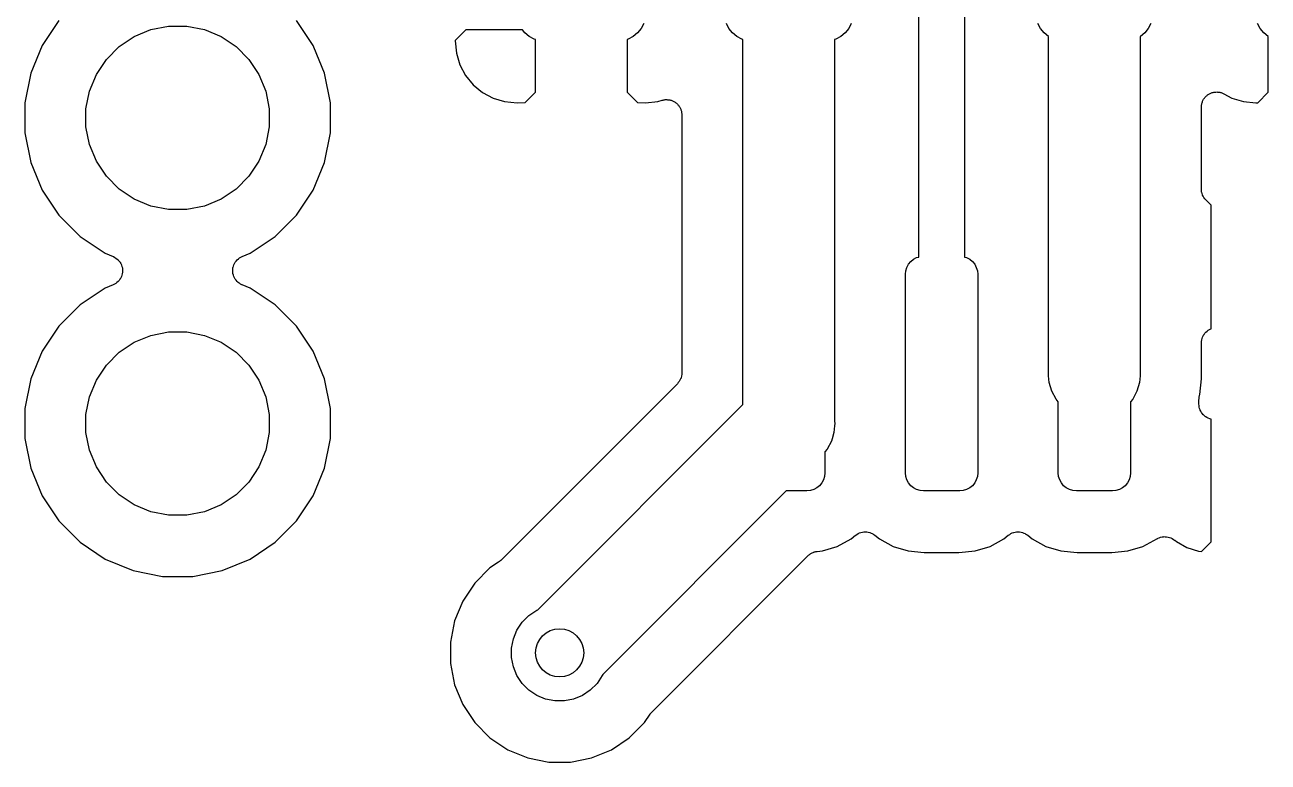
# Model space of a CAD drawing. Extents: x 1.17 to 5.78, y -4.25 to -1.3.
# Drawn here: x 5 to 5.4069, y -2.8357 to -2.5946 of the extents above; entities that cross this region are included whole.
import ezdxf

# ---------------------------------------------------------------- set-up
doc = ezdxf.new("R2010")
doc.units = 0
doc.header["$MEASUREMENT"] = 0
doc.layers.add('BLACK', color=7, linetype='CONTINUOUS')

msp = doc.modelspace()

# ---------------------------------------------------------------- linework, layer by layer
at = {"layer": 'BLACK', "linetype": 'CONTINUOUS'}
for p, q in [((5.2925, -2.67052), (5.2925, -2.25037)), ((5.3075, -2.25311), (5.3075, -2.67052)), ((5.01116, -2.59313), (5.00569, -2.60132)), ((5.04125, -2.59615), (5.04705, -2.595)), ((5.04705, -2.595), (5.05295, -2.595)), ((5.05295, -2.595), (5.05875, -2.59615)), ((5.09431, -2.60132), (5.08884, -2.59313)), ((5.20254, -2.59418), (5.20167, -2.5958)), ((5.23041, -2.5958), (5.22955, -2.59418)), ((5.27045, -2.59418), (5.26959, -2.5958)), ((5.33238, -2.5958), (5.33152, -2.59418)), ((5.36848, -2.59418), (5.36762, -2.5958)), ((5.40423, -2.5958), (5.40337, -2.59418)), ((5.03088, -2.6017), (5.03579, -2.59841)), ((5.03579, -2.59841), (5.04125, -2.59615)), ((5.05875, -2.59615), (5.06421, -2.59841)), ((5.06421, -2.59841), (5.06912, -2.6017)), ((5.14425, -2.59626), (5.14082, -2.59968)), ((5.14082, -2.59968), (5.14082, -2.59983)), ((5.16287, -2.59626), (5.14425, -2.59626)), ((5.16366, -2.59722), (5.16287, -2.59626)), ((5.16508, -2.59838), (5.16366, -2.59722)), ((5.1667, -2.59925), (5.16508, -2.59838)), ((5.16709, -2.59936), (5.1667, -2.59925)), ((5.16709, -2.61664), (5.16709, -2.59936)), ((5.19748, -2.59925), (5.19709, -2.59936)), ((5.19709, -2.59936), (5.19709, -2.61664)), ((5.19909, -2.59838), (5.19748, -2.59925)), ((5.20051, -2.59722), (5.19909, -2.59838)), ((5.20167, -2.5958), (5.20051, -2.59722)), ((5.23158, -2.59722), (5.23041, -2.5958)), ((5.23299, -2.59838), (5.23158, -2.59722)), ((5.23461, -2.59925), (5.23299, -2.59838)), ((5.235, -2.59936), (5.23461, -2.59925)), ((5.235, -2.70793), (5.235, -2.59936)), ((5.26539, -2.59925), (5.265, -2.59936)), ((5.265, -2.59936), (5.265, -2.72426)), ((5.26701, -2.59838), (5.26539, -2.59925)), ((5.26842, -2.59722), (5.26701, -2.59838)), ((5.26959, -2.5958), (5.26842, -2.59722)), ((5.33355, -2.59722), (5.33238, -2.5958)), ((5.33496, -2.59838), (5.33355, -2.59722)), ((5.335, -2.5984), (5.33496, -2.59838)), ((5.335, -2.7094), (5.335, -2.5984)), ((5.36504, -2.59838), (5.365, -2.5984)), ((5.365, -2.5984), (5.365, -2.7094)), ((5.36645, -2.59722), (5.36504, -2.59838)), ((5.36762, -2.5958), (5.36645, -2.59722)), ((5.4054, -2.59722), (5.40423, -2.5958)), ((5.40681, -2.59838), (5.4054, -2.59722)), ((5.40685, -2.5984), (5.40681, -2.59838)), ((5.40685, -2.61664), (5.40685, -2.5984)), ((5.00569, -2.60132), (5.00192, -2.61042)), ((5.0267, -2.60588), (5.03088, -2.6017)), ((5.06912, -2.6017), (5.0733, -2.60588)), ((5.09454, -2.60187), (5.09431, -2.60132)), ((5.09808, -2.61042), (5.09454, -2.60187)), ((5.14082, -2.59983), (5.14121, -2.60388)), ((5.02341, -2.61079), (5.0267, -2.60588)), ((5.0733, -2.60588), (5.07659, -2.61079)), ((5.14121, -2.60388), (5.14236, -2.60765)), ((5.14236, -2.60765), (5.14422, -2.61112)), ((5.00192, -2.61042), (5, -2.62008)), ((5.02115, -2.61625), (5.02341, -2.61079)), ((5.07659, -2.61079), (5.07885, -2.61625)), ((5.1, -2.62008), (5.09808, -2.61042)), ((5.14422, -2.61112), (5.14671, -2.61417)), ((5.14671, -2.61417), (5.14976, -2.61667)), ((5, -2.62008), (5, -2.62992)), ((5.02, -2.62205), (5.02115, -2.61625)), ((5.07885, -2.61625), (5.08, -2.62205)), ((5.1, -2.62992), (5.1, -2.62008)), ((5.14976, -2.61667), (5.15323, -2.61852)), ((5.15323, -2.61852), (5.157, -2.61967)), ((5.157, -2.61967), (5.16111, -2.62007)), ((5.16111, -2.62007), (5.16371, -2.62001)), ((5.16371, -2.62001), (5.16709, -2.61664)), ((5.19709, -2.61664), (5.20046, -2.62001)), ((5.20046, -2.62001), (5.20306, -2.62007)), ((5.20306, -2.62007), (5.20717, -2.61967)), ((5.20717, -2.61967), (5.20855, -2.61925)), ((5.20855, -2.61925), (5.20862, -2.61923)), ((5.20862, -2.61923), (5.20884, -2.61919)), ((5.20884, -2.61919), (5.20906, -2.61912)), ((5.20906, -2.61912), (5.20932, -2.6191)), ((5.20932, -2.6191), (5.20958, -2.61905)), ((5.20958, -2.61905), (5.20981, -2.61905)), ((5.20981, -2.61905), (5.21003, -2.61903)), ((5.21003, -2.61903), (5.21029, -2.61906)), ((5.21029, -2.61906), (5.21055, -2.61906)), ((5.21055, -2.61906), (5.21078, -2.61911)), ((5.21078, -2.61911), (5.21101, -2.61914)), ((5.21101, -2.61914), (5.21125, -2.61921)), ((5.21125, -2.61921), (5.21151, -2.61927)), ((5.21151, -2.61927), (5.21172, -2.61936)), ((5.21172, -2.61936), (5.21194, -2.61942)), ((5.21194, -2.61942), (5.21217, -2.61955)), ((5.21217, -2.61955), (5.2124, -2.61965)), ((5.2124, -2.61965), (5.21259, -2.61978)), ((5.21259, -2.61978), (5.2128, -2.61989)), ((5.2128, -2.61989), (5.213, -2.62005)), ((5.213, -2.62005), (5.21321, -2.6202)), ((5.38518, -2.62028), (5.38523, -2.62005)), ((5.38523, -2.62005), (5.38533, -2.61981)), ((5.38533, -2.61981), (5.3854, -2.61957)), ((5.3854, -2.61957), (5.38552, -2.61936)), ((5.38552, -2.61936), (5.38561, -2.61915)), ((5.38561, -2.61915), (5.38575, -2.61894)), ((5.38575, -2.61894), (5.38587, -2.61871)), ((5.38587, -2.61871), (5.38602, -2.61854)), ((5.38602, -2.61854), (5.38615, -2.61834)), ((5.38615, -2.61834), (5.38634, -2.61816)), ((5.38634, -2.61816), (5.3865, -2.61797)), ((5.3865, -2.61797), (5.38668, -2.61782)), ((5.38668, -2.61782), (5.38685, -2.61766)), ((5.38685, -2.61766), (5.38706, -2.61752)), ((5.38706, -2.61752), (5.38726, -2.61735)), ((5.38726, -2.61735), (5.38747, -2.61725)), ((5.38747, -2.61725), (5.38766, -2.61712)), ((5.38766, -2.61712), (5.3879, -2.61702)), ((5.3879, -2.61702), (5.38813, -2.6169)), ((5.38813, -2.6169), (5.38835, -2.61684)), ((5.38835, -2.61684), (5.38857, -2.61675)), ((5.38857, -2.61675), (5.38882, -2.6167)), ((5.38882, -2.6167), (5.38906, -2.61663)), ((5.38906, -2.61663), (5.38929, -2.61661)), ((5.38929, -2.61661), (5.38952, -2.61656)), ((5.38952, -2.61656), (5.38978, -2.61656)), ((5.38978, -2.61656), (5.39003, -2.61654)), ((5.39003, -2.61654), (5.39027, -2.61656)), ((5.39027, -2.61656), (5.3905, -2.61656)), ((5.3905, -2.61656), (5.39075, -2.61661)), ((5.39075, -2.61661), (5.39101, -2.61664)), ((5.39101, -2.61664), (5.39123, -2.61671)), ((5.39123, -2.61671), (5.39146, -2.61675)), ((5.39146, -2.61675), (5.39169, -2.61685)), ((5.39169, -2.61685), (5.39194, -2.61693)), ((5.39194, -2.61693), (5.39214, -2.61704)), ((5.39214, -2.61704), (5.39236, -2.61713)), ((5.39236, -2.61713), (5.39497, -2.61852)), ((5.39497, -2.61852), (5.39874, -2.61967)), ((5.39874, -2.61967), (5.4028, -2.62007)), ((5.4028, -2.62007), (5.40344, -2.62004)), ((5.40344, -2.62004), (5.40685, -2.61664)), ((5.02, -2.62795), (5.02, -2.62205)), ((5.08, -2.62205), (5.08, -2.62795)), ((5.21321, -2.6202), (5.21337, -2.62036)), ((5.21337, -2.62036), (5.21355, -2.62051)), ((5.21355, -2.62051), (5.21371, -2.62071)), ((5.21371, -2.62071), (5.21389, -2.6209)), ((5.21389, -2.6209), (5.21402, -2.62109)), ((5.21402, -2.62109), (5.21416, -2.62127)), ((5.21416, -2.62127), (5.21429, -2.6215)), ((5.21429, -2.6215), (5.21443, -2.62171)), ((5.21443, -2.62171), (5.21451, -2.62192)), ((5.21451, -2.62192), (5.21462, -2.62213)), ((5.21462, -2.62213), (5.2147, -2.62238)), ((5.2147, -2.62238), (5.21479, -2.62262)), ((5.21479, -2.62262), (5.21484, -2.62284)), ((5.21484, -2.62284), (5.2149, -2.62306)), ((5.2149, -2.62306), (5.21493, -2.62332)), ((5.21493, -2.62332), (5.21498, -2.62357)), ((5.21498, -2.62357), (5.21498, -2.6238)), ((5.21498, -2.6238), (5.215, -2.62403)), ((5.215, -2.62403), (5.215, -2.7067)), ((5.385, -2.62147), (5.38503, -2.62124)), ((5.385, -2.62154), (5.385, -2.62147)), ((5.385, -2.64834), (5.385, -2.62154)), ((5.38503, -2.621), (5.38508, -2.62075)), ((5.38503, -2.62124), (5.38503, -2.621)), ((5.38508, -2.62075), (5.38511, -2.6205)), ((5.38511, -2.6205), (5.38518, -2.62028)), ((5.02115, -2.63375), (5.02, -2.62795)), ((5.08, -2.62795), (5.07885, -2.63375)), ((5, -2.62992), (5.00192, -2.63958)), ((5.09808, -2.63958), (5.1, -2.62992)), ((5.02341, -2.63921), (5.02115, -2.63375)), ((5.07885, -2.63375), (5.07659, -2.63921)), ((5.00192, -2.63958), (5.00569, -2.64868)), ((5.0267, -2.64412), (5.02341, -2.63921)), ((5.07659, -2.63921), (5.0733, -2.64412)), ((5.09431, -2.64868), (5.09808, -2.63958)), ((5.03088, -2.6483), (5.0267, -2.64412)), ((5.0733, -2.64412), (5.06912, -2.6483)), ((5.03579, -2.65159), (5.03088, -2.6483)), ((5.06912, -2.6483), (5.06421, -2.65159)), ((5.38504, -2.6488), (5.385, -2.64834)), ((5.00569, -2.64868), (5.01116, -2.65687)), ((5.04125, -2.65385), (5.03579, -2.65159)), ((5.06421, -2.65159), (5.05875, -2.65385)), ((5.08884, -2.65687), (5.09431, -2.64868)), ((5.38509, -2.64926), (5.38504, -2.6488)), ((5.38509, -2.64928), (5.38509, -2.64926)), ((5.3851, -2.64931), (5.38509, -2.64928)), ((5.38523, -2.64975), (5.3851, -2.64931)), ((5.38536, -2.65019), (5.38523, -2.64975)), ((5.38537, -2.65022), (5.38536, -2.65019)), ((5.38538, -2.65024), (5.38537, -2.65022)), ((5.38559, -2.65065), (5.38538, -2.65024)), ((5.38581, -2.65106), (5.38559, -2.65065)), ((5.38582, -2.65108), (5.38581, -2.65106)), ((5.38584, -2.6511), (5.38582, -2.65108)), ((5.38613, -2.65146), (5.38584, -2.6511)), ((5.38642, -2.65182), (5.38613, -2.65146)), ((5.38645, -2.65186), (5.38642, -2.65182)), ((5.38646, -2.65187), (5.38645, -2.65186)), ((5.38645, -2.65186), (5.38645, -2.65186)), ((5.38645, -2.65186), (5.38645, -2.65186)), ((5.38819, -2.6536), (5.38646, -2.65187)), ((5.04705, -2.655), (5.04125, -2.65385)), ((5.05295, -2.655), (5.04705, -2.655)), ((5.05875, -2.65385), (5.05295, -2.655)), ((5.38819, -2.69401), (5.38819, -2.6536)), ((5.01116, -2.65687), (5.01813, -2.66384)), ((5.08187, -2.66384), (5.08884, -2.65687)), ((5.01813, -2.66384), (5.02632, -2.66931)), ((5.07368, -2.66931), (5.08187, -2.66384)), ((5.02632, -2.66931), (5.0289, -2.67038)), ((5.0289, -2.67038), (5.02895, -2.6704)), ((5.02895, -2.6704), (5.02895, -2.6704)), ((5.02895, -2.6704), (5.02895, -2.6704)), ((5.02895, -2.6704), (5.02897, -2.67041)), ((5.02897, -2.67041), (5.02939, -2.67064)), ((5.02939, -2.67064), (5.02981, -2.67087)), ((5.02981, -2.67087), (5.02981, -2.67088)), ((5.02981, -2.67088), (5.02982, -2.67088)), ((5.02982, -2.67088), (5.03019, -2.67119)), ((5.03019, -2.67119), (5.03055, -2.6715)), ((5.03055, -2.6715), (5.03056, -2.6715)), ((5.03056, -2.6715), (5.03057, -2.67151)), ((5.03057, -2.67151), (5.03086, -2.67188)), ((5.03086, -2.67188), (5.03117, -2.67225)), ((5.03117, -2.67225), (5.03117, -2.67226)), ((5.03117, -2.67226), (5.03118, -2.67227)), ((5.03118, -2.67227), (5.0314, -2.67269)), ((5.0314, -2.67269), (5.03162, -2.67312)), ((5.06841, -2.67305), (5.06864, -2.67263)), ((5.06864, -2.67263), (5.06886, -2.67221)), ((5.06886, -2.67221), (5.06887, -2.6722)), ((5.06887, -2.6722), (5.06918, -2.67183)), ((5.06887, -2.6722), (5.06887, -2.6722)), ((5.06918, -2.67183), (5.06948, -2.67146)), ((5.06948, -2.67146), (5.06949, -2.67145)), ((5.06949, -2.67145), (5.06986, -2.67115)), ((5.06949, -2.67145), (5.06949, -2.67145)), ((5.06986, -2.67115), (5.07024, -2.67084)), ((5.07024, -2.67084), (5.07025, -2.67083)), ((5.07024, -2.67084), (5.07024, -2.67084)), ((5.07025, -2.67083), (5.07067, -2.67061)), ((5.07067, -2.67061), (5.0711, -2.67038)), ((5.0711, -2.67038), (5.07368, -2.66931)), ((5.28864, -2.67392), (5.28918, -2.6729)), ((5.28918, -2.6729), (5.28992, -2.67201)), ((5.28992, -2.67201), (5.29081, -2.67127)), ((5.29081, -2.67127), (5.29183, -2.67073)), ((5.29183, -2.67073), (5.2925, -2.67052)), ((5.3075, -2.67052), (5.30817, -2.67073)), ((5.30817, -2.67073), (5.30919, -2.67127)), ((5.30919, -2.67127), (5.31008, -2.67201)), ((5.31008, -2.67201), (5.31082, -2.6729)), ((5.31082, -2.6729), (5.31136, -2.67392)), ((5.03159, -2.67695), (5.03137, -2.67736)), ((5.0316, -2.67694), (5.03159, -2.67695)), ((5.03174, -2.67646), (5.0316, -2.67693)), ((5.0316, -2.67693), (5.0316, -2.67694)), ((5.03162, -2.67312), (5.03162, -2.67313)), ((5.03162, -2.67313), (5.03163, -2.67314)), ((5.03163, -2.67314), (5.03176, -2.6736)), ((5.03188, -2.67601), (5.03174, -2.67646)), ((5.03176, -2.6736), (5.0319, -2.67405)), ((5.03189, -2.67601), (5.03188, -2.67601)), ((5.03194, -2.67552), (5.03189, -2.676)), ((5.03189, -2.676), (5.03189, -2.67601)), ((5.0319, -2.67405), (5.0319, -2.67406)), ((5.0319, -2.67406), (5.0319, -2.67407)), ((5.0319, -2.67407), (5.03194, -2.67455)), ((5.03194, -2.67455), (5.03199, -2.67503)), ((5.03199, -2.67504), (5.03194, -2.67552)), ((5.03199, -2.67503), (5.03199, -2.67503)), ((5.03199, -2.67503), (5.03199, -2.67504)), ((5.06801, -2.67496), (5.06806, -2.67448)), ((5.06801, -2.67497), (5.06801, -2.67496)), ((5.06806, -2.67545), (5.06801, -2.67497)), ((5.06801, -2.67497), (5.06801, -2.67497)), ((5.06806, -2.67448), (5.06811, -2.674)), ((5.0681, -2.67593), (5.06806, -2.67545)), ((5.0681, -2.67594), (5.0681, -2.67593)), ((5.0681, -2.67595), (5.0681, -2.67594)), ((5.06824, -2.67641), (5.0681, -2.67595)), ((5.06811, -2.674), (5.06811, -2.67399)), ((5.06811, -2.67399), (5.06812, -2.67399)), ((5.06812, -2.67399), (5.06826, -2.67353)), ((5.06837, -2.67686), (5.06824, -2.67641)), ((5.06826, -2.67353), (5.0684, -2.67307)), ((5.06838, -2.67687), (5.06837, -2.67686)), ((5.06838, -2.67688), (5.06838, -2.67687)), ((5.0686, -2.6773), (5.06838, -2.67688)), ((5.0684, -2.67306), (5.06841, -2.67305)), ((5.0684, -2.67307), (5.0684, -2.67306)), ((5.28819, -2.67618), (5.2883, -2.67503)), ((5.28819, -2.74114), (5.28819, -2.67618)), ((5.2883, -2.67503), (5.28864, -2.67392)), ((5.31136, -2.67392), (5.3117, -2.67503)), ((5.3117, -2.67503), (5.31181, -2.67618)), ((5.31181, -2.67618), (5.31181, -2.74114)), ((5.02632, -2.68069), (5.01813, -2.68616)), ((5.0289, -2.67962), (5.02632, -2.68069)), ((5.02933, -2.67939), (5.0289, -2.67962)), ((5.02975, -2.67917), (5.02933, -2.67939)), ((5.02976, -2.67916), (5.02975, -2.67917)), ((5.03014, -2.67885), (5.02976, -2.67916)), ((5.02976, -2.67916), (5.02976, -2.67916)), ((5.03051, -2.67855), (5.03014, -2.67885)), ((5.03052, -2.67854), (5.03051, -2.67855)), ((5.03051, -2.67855), (5.03051, -2.67855)), ((5.03083, -2.67817), (5.03052, -2.67854)), ((5.03113, -2.6778), (5.03083, -2.67817)), ((5.03114, -2.67779), (5.03113, -2.6778)), ((5.03113, -2.6778), (5.03113, -2.6778)), ((5.03137, -2.67736), (5.03114, -2.67779)), ((5.06882, -2.67773), (5.0686, -2.6773)), ((5.06883, -2.67774), (5.06882, -2.67773)), ((5.06883, -2.67775), (5.06883, -2.67774)), ((5.06913, -2.67811), (5.06883, -2.67775)), ((5.06943, -2.67849), (5.06913, -2.67811)), ((5.06944, -2.6785), (5.06943, -2.67849)), ((5.06981, -2.67881), (5.06944, -2.6785)), ((5.06944, -2.6785), (5.06944, -2.6785)), ((5.07018, -2.67912), (5.06981, -2.67881)), ((5.07019, -2.67912), (5.07018, -2.67912)), ((5.07019, -2.67913), (5.07019, -2.67912)), ((5.07061, -2.67936), (5.07019, -2.67913)), ((5.07103, -2.67959), (5.07061, -2.67936)), ((5.07105, -2.6796), (5.07103, -2.67959)), ((5.0711, -2.67962), (5.07105, -2.6796)), ((5.07105, -2.6796), (5.07105, -2.6796)), ((5.07105, -2.6796), (5.07105, -2.6796)), ((5.07368, -2.68069), (5.0711, -2.67962)), ((5.08187, -2.68616), (5.07368, -2.68069)), ((5.01813, -2.68616), (5.01116, -2.69313)), ((5.08884, -2.69313), (5.08187, -2.68616)), ((5.01116, -2.69313), (5.00569, -2.70132)), ((5.09431, -2.70132), (5.08884, -2.69313)), ((5.03579, -2.69841), (5.04125, -2.69615)), ((5.04125, -2.69615), (5.04705, -2.695)), ((5.04705, -2.695), (5.05295, -2.695)), ((5.05295, -2.695), (5.05875, -2.69615)), ((5.05875, -2.69615), (5.06421, -2.69841)), ((5.38511, -2.69762), (5.38525, -2.69717)), ((5.38525, -2.69717), (5.38539, -2.69672)), ((5.38539, -2.69672), (5.3854, -2.69671)), ((5.3854, -2.69669), (5.38563, -2.69628)), ((5.3854, -2.69671), (5.3854, -2.69669)), ((5.38563, -2.69628), (5.38585, -2.69587)), ((5.38585, -2.69587), (5.38587, -2.69585)), ((5.38587, -2.69584), (5.38618, -2.69548)), ((5.38587, -2.69585), (5.38587, -2.69584)), ((5.38618, -2.69548), (5.38648, -2.69511)), ((5.38648, -2.69511), (5.38649, -2.6951)), ((5.38649, -2.6951), (5.3865, -2.69509)), ((5.3865, -2.69509), (5.38687, -2.6948)), ((5.38687, -2.6948), (5.38723, -2.6945)), ((5.38723, -2.6945), (5.38725, -2.69449)), ((5.38725, -2.69449), (5.38726, -2.69448)), ((5.38726, -2.69448), (5.38768, -2.69426)), ((5.38768, -2.69426), (5.38809, -2.69404)), ((5.38809, -2.69404), (5.38811, -2.69403)), ((5.38811, -2.69403), (5.38813, -2.69403)), ((5.38813, -2.69403), (5.38819, -2.69401)), ((5.00569, -2.70132), (5.00192, -2.71042)), ((5.03088, -2.7017), (5.03579, -2.69841)), ((5.06421, -2.69841), (5.06912, -2.7017)), ((5.09808, -2.71042), (5.09431, -2.70132)), ((5.385, -2.69859), (5.38505, -2.69812)), ((5.385, -2.69863), (5.385, -2.69859)), ((5.385, -2.69866), (5.385, -2.69863)), ((5.385, -2.69863), (5.385, -2.69863)), ((5.385, -2.69863), (5.385, -2.69863)), ((5.385, -2.71038), (5.385, -2.69866)), ((5.38505, -2.69812), (5.3851, -2.69766)), ((5.3851, -2.69766), (5.38511, -2.69764)), ((5.38511, -2.69764), (5.38511, -2.69762)), ((5.0267, -2.70588), (5.03088, -2.7017)), ((5.06912, -2.7017), (5.0733, -2.70588)), ((5.02341, -2.71079), (5.0267, -2.70588)), ((5.0733, -2.70588), (5.07659, -2.71079)), ((5.21489, -2.70947), (5.21475, -2.70991)), ((5.2149, -2.70942), (5.21489, -2.70944)), ((5.21489, -2.70944), (5.21489, -2.70947)), ((5.21495, -2.70896), (5.2149, -2.70942)), ((5.215, -2.7085), (5.21495, -2.70896)), ((5.215, -2.7067), (5.215, -2.7067)), ((5.215, -2.7067), (5.215, -2.70843)), ((5.215, -2.70843), (5.215, -2.70845)), ((5.215, -2.70845), (5.215, -2.70845)), ((5.215, -2.70845), (5.215, -2.70845)), ((5.215, -2.70845), (5.215, -2.7085)), ((5.235, -2.71879), (5.235, -2.70793)), ((5.235, -2.70793), (5.235, -2.70793)), ((5.33522, -2.7116), (5.335, -2.7094)), ((5.365, -2.7094), (5.36478, -2.7116)), ((5.00192, -2.71042), (5, -2.72008)), ((5.02115, -2.71625), (5.02341, -2.71079)), ((5.07659, -2.71079), (5.07885, -2.71625)), ((5.1, -2.72008), (5.09808, -2.71042)), ((5.21354, -2.71197), (5.15575, -2.76975)), ((5.21383, -2.71161), (5.21354, -2.71197)), ((5.21413, -2.71126), (5.21383, -2.71161)), ((5.21414, -2.71123), (5.21413, -2.71126)), ((5.21415, -2.71121), (5.21414, -2.71123)), ((5.21437, -2.71081), (5.21415, -2.71121)), ((5.2146, -2.7104), (5.21437, -2.71081)), ((5.21462, -2.71035), (5.2146, -2.71038)), ((5.2146, -2.71038), (5.2146, -2.7104)), ((5.21475, -2.70991), (5.21462, -2.71035)), ((5.33607, -2.71443), (5.33522, -2.7116)), ((5.36478, -2.7116), (5.36393, -2.71443)), ((5.38449, -2.71552), (5.385, -2.71038)), ((5.02, -2.72205), (5.02115, -2.71625)), ((5.07885, -2.71625), (5.08, -2.72205)), ((5.33747, -2.71704), (5.33607, -2.71443)), ((5.33819, -2.71792), (5.33747, -2.71704)), ((5.36253, -2.71704), (5.36181, -2.71792)), ((5.36393, -2.71443), (5.36253, -2.71704)), ((5.38421, -2.71712), (5.38424, -2.71691)), ((5.38421, -2.71719), (5.38421, -2.71712)), ((5.38421, -2.71866), (5.38421, -2.71719)), ((5.38424, -2.7167), (5.38429, -2.71643)), ((5.38424, -2.71691), (5.38424, -2.7167)), ((5.38429, -2.71643), (5.38432, -2.71615)), ((5.38432, -2.71615), (5.38439, -2.71595)), ((5.38439, -2.71595), (5.38443, -2.71574)), ((5.38443, -2.71574), (5.38449, -2.71552)), ((5, -2.72008), (5, -2.72992)), ((5.1, -2.72992), (5.1, -2.72008)), ((5.16789, -2.7859), (5.235, -2.71879)), ((5.33819, -2.74114), (5.33819, -2.71792)), ((5.36181, -2.71792), (5.36181, -2.74114)), ((5.38426, -2.71913), (5.38421, -2.71866)), ((5.3843, -2.7196), (5.38426, -2.71913)), ((5.38431, -2.71962), (5.3843, -2.7196)), ((5.38431, -2.71963), (5.38431, -2.71962)), ((5.38444, -2.72009), (5.38431, -2.71963)), ((5.38458, -2.72054), (5.38444, -2.72009)), ((5.38458, -2.72055), (5.38458, -2.72054)), ((5.38459, -2.72057), (5.38458, -2.72055)), ((5.38481, -2.72098), (5.38459, -2.72057)), ((5.38503, -2.7214), (5.38481, -2.72098)), ((5.38504, -2.72141), (5.38503, -2.7214)), ((5.38505, -2.72143), (5.38504, -2.72141)), ((5.38535, -2.72179), (5.38505, -2.72143)), ((5.38564, -2.72216), (5.38535, -2.72179)), ((5.02, -2.72795), (5.02, -2.72205)), ((5.08, -2.72205), (5.08, -2.72795)), ((5.265, -2.72574), (5.26478, -2.72794)), ((5.265, -2.72426), (5.26507, -2.725)), ((5.26507, -2.725), (5.265, -2.72574)), ((5.265, -2.72574), (5.265, -2.72574)), ((5.38565, -2.72217), (5.38564, -2.72216)), ((5.38566, -2.72219), (5.38565, -2.72217)), ((5.38603, -2.72249), (5.38566, -2.72219)), ((5.38639, -2.72279), (5.38603, -2.72249)), ((5.3864, -2.7228), (5.38639, -2.72279)), ((5.38642, -2.72281), (5.3864, -2.7228)), ((5.38683, -2.72303), (5.38642, -2.72281)), ((5.38724, -2.72326), (5.38683, -2.72303)), ((5.38726, -2.72326), (5.38724, -2.72326)), ((5.38728, -2.72327), (5.38726, -2.72326)), ((5.38772, -2.72341), (5.38728, -2.72327)), ((5.38817, -2.72355), (5.38772, -2.72341)), ((5.38819, -2.72355), (5.38817, -2.72355)), ((5.38819, -2.76373), (5.38819, -2.72355)), ((5, -2.72992), (5.00192, -2.73958)), ((5.02115, -2.73375), (5.02, -2.72795)), ((5.08, -2.72795), (5.07885, -2.73375)), ((5.09808, -2.73958), (5.1, -2.72992)), ((5.26478, -2.72794), (5.26415, -2.73003)), ((5.02341, -2.73921), (5.02115, -2.73375)), ((5.07885, -2.73375), (5.07659, -2.73921)), ((5.26253, -2.73337), (5.26181, -2.73425)), ((5.26393, -2.73077), (5.26253, -2.73337)), ((5.26415, -2.73003), (5.26393, -2.73077)), ((5.26181, -2.73425), (5.26181, -2.74114)), ((5.00192, -2.73958), (5.00569, -2.74868)), ((5.0267, -2.74412), (5.02341, -2.73921)), ((5.07659, -2.73921), (5.0733, -2.74412)), ((5.09431, -2.74868), (5.09808, -2.73958)), ((5.26181, -2.74114), (5.2617, -2.74229)), ((5.2883, -2.74229), (5.28819, -2.74114)), ((5.31181, -2.74114), (5.3117, -2.74229)), ((5.3383, -2.74229), (5.33819, -2.74114)), ((5.36181, -2.74114), (5.3617, -2.74229)), ((5.03088, -2.7483), (5.0267, -2.74412)), ((5.0733, -2.74412), (5.06912, -2.7483)), ((5.25919, -2.74605), (5.25817, -2.7466)), ((5.26008, -2.74532), (5.25919, -2.74605)), ((5.26082, -2.74442), (5.26008, -2.74532)), ((5.26136, -2.7434), (5.26082, -2.74442)), ((5.2617, -2.74229), (5.26136, -2.7434)), ((5.28864, -2.7434), (5.2883, -2.74229)), ((5.28918, -2.74442), (5.28864, -2.7434)), ((5.28992, -2.74532), (5.28918, -2.74442)), ((5.29081, -2.74605), (5.28992, -2.74532)), ((5.29183, -2.7466), (5.29081, -2.74605)), ((5.30919, -2.74605), (5.30817, -2.7466)), ((5.31008, -2.74532), (5.30919, -2.74605)), ((5.31082, -2.74442), (5.31008, -2.74532)), ((5.31136, -2.7434), (5.31082, -2.74442)), ((5.3117, -2.74229), (5.31136, -2.7434)), ((5.33864, -2.7434), (5.3383, -2.74229)), ((5.33918, -2.74442), (5.33864, -2.7434)), ((5.33992, -2.74532), (5.33918, -2.74442)), ((5.34081, -2.74605), (5.33992, -2.74532)), ((5.34183, -2.7466), (5.34081, -2.74605)), ((5.35919, -2.74605), (5.35817, -2.7466)), ((5.36008, -2.74532), (5.35919, -2.74605)), ((5.36082, -2.74442), (5.36008, -2.74532)), ((5.36136, -2.7434), (5.36082, -2.74442)), ((5.3617, -2.74229), (5.36136, -2.7434)), ((5.00569, -2.74868), (5.01116, -2.75687)), ((5.03579, -2.75159), (5.03088, -2.7483)), ((5.06912, -2.7483), (5.06421, -2.75159)), ((5.08884, -2.75687), (5.09431, -2.74868)), ((5.24916, -2.74705), (5.1891, -2.80711)), ((5.25591, -2.74705), (5.24916, -2.74705)), ((5.25706, -2.74693), (5.25591, -2.74705)), ((5.25817, -2.7466), (5.25706, -2.74693)), ((5.29294, -2.74693), (5.29183, -2.7466)), ((5.29409, -2.74705), (5.29294, -2.74693)), ((5.30591, -2.74705), (5.29409, -2.74705)), ((5.30706, -2.74693), (5.30591, -2.74705)), ((5.30817, -2.7466), (5.30706, -2.74693)), ((5.34294, -2.74693), (5.34183, -2.7466)), ((5.34409, -2.74705), (5.34294, -2.74693)), ((5.35591, -2.74705), (5.34409, -2.74705)), ((5.35706, -2.74693), (5.35591, -2.74705)), ((5.35817, -2.7466), (5.35706, -2.74693)), ((5.04125, -2.75385), (5.03579, -2.75159)), ((5.04705, -2.755), (5.04125, -2.75385)), ((5.05875, -2.75385), (5.05295, -2.755)), ((5.06421, -2.75159), (5.05875, -2.75385)), ((5.01116, -2.75687), (5.01813, -2.76384)), ((5.05295, -2.755), (5.04705, -2.755)), ((5.08187, -2.76384), (5.08884, -2.75687)), ((5.27035, -2.76276), (5.27183, -2.76155)), ((5.27183, -2.76155), (5.27185, -2.76153)), ((5.27185, -2.76153), (5.27188, -2.76151)), ((5.27185, -2.76153), (5.27185, -2.76153)), ((5.27185, -2.76153), (5.27185, -2.76153)), ((5.27188, -2.76151), (5.27228, -2.76125)), ((5.27228, -2.76125), (5.27267, -2.76099)), ((5.27267, -2.76099), (5.27268, -2.76099)), ((5.27268, -2.76099), (5.2727, -2.76098)), ((5.2727, -2.76098), (5.27313, -2.7608)), ((5.27313, -2.7608), (5.27357, -2.76063)), ((5.27357, -2.76063), (5.27359, -2.76062)), ((5.27359, -2.76062), (5.27361, -2.76061)), ((5.27361, -2.76061), (5.27407, -2.76053)), ((5.27407, -2.76053), (5.27453, -2.76044)), ((5.27453, -2.76044), (5.27455, -2.76044)), ((5.27455, -2.76044), (5.27457, -2.76044)), ((5.27457, -2.76044), (5.27503, -2.76044)), ((5.27503, -2.76044), (5.2755, -2.76044)), ((5.2755, -2.76044), (5.27552, -2.76045)), ((5.27552, -2.76045), (5.27554, -2.76045)), ((5.27554, -2.76045), (5.276, -2.76054)), ((5.276, -2.76054), (5.27646, -2.76063)), ((5.27646, -2.76063), (5.27648, -2.76064)), ((5.27648, -2.76064), (5.2765, -2.76065)), ((5.2765, -2.76065), (5.27693, -2.76083)), ((5.27693, -2.76083), (5.27736, -2.76101)), ((5.27736, -2.76101), (5.27738, -2.76102)), ((5.27738, -2.76102), (5.2774, -2.76103)), ((5.2774, -2.76103), (5.27778, -2.76129)), ((5.27778, -2.76129), (5.27817, -2.76155)), ((5.27817, -2.76155), (5.27965, -2.76276)), ((5.32035, -2.76276), (5.32183, -2.76155)), ((5.32183, -2.76155), (5.32185, -2.76153)), ((5.32185, -2.76153), (5.32188, -2.76151)), ((5.32185, -2.76153), (5.32185, -2.76153)), ((5.32185, -2.76153), (5.32185, -2.76153)), ((5.32188, -2.76151), (5.32228, -2.76125)), ((5.32228, -2.76125), (5.32267, -2.76099)), ((5.32267, -2.76099), (5.32268, -2.76099)), ((5.32268, -2.76099), (5.3227, -2.76098)), ((5.3227, -2.76098), (5.32313, -2.7608)), ((5.32313, -2.7608), (5.32357, -2.76063)), ((5.32357, -2.76063), (5.32359, -2.76062)), ((5.32359, -2.76062), (5.32361, -2.76061)), ((5.32361, -2.76061), (5.32407, -2.76053)), ((5.32407, -2.76053), (5.32453, -2.76044)), ((5.32453, -2.76044), (5.32455, -2.76044)), ((5.32455, -2.76044), (5.32457, -2.76044)), ((5.32457, -2.76044), (5.32503, -2.76044)), ((5.32503, -2.76044), (5.3255, -2.76044)), ((5.3255, -2.76044), (5.32552, -2.76045)), ((5.32552, -2.76045), (5.32554, -2.76045)), ((5.32554, -2.76045), (5.326, -2.76054)), ((5.326, -2.76054), (5.32646, -2.76063)), ((5.32646, -2.76063), (5.32648, -2.76064)), ((5.32648, -2.76064), (5.3265, -2.76065)), ((5.3265, -2.76065), (5.32693, -2.76083)), ((5.32693, -2.76083), (5.32736, -2.76101)), ((5.32736, -2.76101), (5.32738, -2.76102)), ((5.32738, -2.76102), (5.3274, -2.76103)), ((5.3274, -2.76103), (5.32778, -2.76129)), ((5.32778, -2.76129), (5.32817, -2.76155)), ((5.32817, -2.76155), (5.32965, -2.76276)), ((5.37078, -2.76254), (5.37121, -2.76236)), ((5.37121, -2.76236), (5.37167, -2.76218)), ((5.37167, -2.76218), (5.37168, -2.76218)), ((5.37168, -2.76218), (5.37215, -2.76209)), ((5.37168, -2.76218), (5.37168, -2.76218)), ((5.37215, -2.76209), (5.37263, -2.76201)), ((5.37263, -2.76201), (5.37264, -2.76201)), ((5.37264, -2.76201), (5.37264, -2.762)), ((5.37264, -2.762), (5.37312, -2.76201)), ((5.37312, -2.76201), (5.3736, -2.76202)), ((5.3736, -2.76202), (5.37361, -2.76202)), ((5.37361, -2.76202), (5.37362, -2.76202)), ((5.37362, -2.76202), (5.37409, -2.76212)), ((5.37409, -2.76212), (5.37456, -2.76222)), ((5.37456, -2.76222), (5.37456, -2.76222)), ((5.37456, -2.76222), (5.37457, -2.76222)), ((5.37457, -2.76222), (5.37502, -2.76241)), ((5.37502, -2.76241), (5.37545, -2.7626)), ((5.01813, -2.76384), (5.02632, -2.76931)), ((5.07368, -2.76931), (5.08187, -2.76384)), ((5.26098, -2.76665), (5.26586, -2.76517)), ((5.26586, -2.76517), (5.27035, -2.76276)), ((5.27965, -2.76276), (5.28414, -2.76517)), ((5.28414, -2.76517), (5.28902, -2.76665)), ((5.31098, -2.76665), (5.31586, -2.76517)), ((5.31586, -2.76517), (5.32035, -2.76276)), ((5.32965, -2.76276), (5.33414, -2.76517)), ((5.33414, -2.76517), (5.33902, -2.76665)), ((5.36098, -2.76665), (5.36586, -2.76517)), ((5.36586, -2.76517), (5.3707, -2.76258)), ((5.3707, -2.76258), (5.37076, -2.76255)), ((5.37076, -2.76255), (5.37077, -2.76254)), ((5.37077, -2.76254), (5.37078, -2.76254)), ((5.37545, -2.7626), (5.37546, -2.76261)), ((5.37546, -2.76261), (5.37547, -2.76261)), ((5.37547, -2.76261), (5.37587, -2.76288)), ((5.37587, -2.76288), (5.37626, -2.76315)), ((5.37626, -2.76315), (5.37627, -2.76316)), ((5.37627, -2.76316), (5.37627, -2.76316)), ((5.37627, -2.76316), (5.37682, -2.76362)), ((5.37682, -2.76362), (5.38027, -2.76552)), ((5.38027, -2.76552), (5.38402, -2.76671)), ((5.38509, -2.76682), (5.38819, -2.76373)), ((5.02632, -2.76931), (5.03542, -2.77308)), ((5.06458, -2.77308), (5.07368, -2.76931)), ((5.15499, -2.77038), (5.15221, -2.77223)), ((5.15534, -2.77009), (5.15499, -2.77038)), ((5.1557, -2.7698), (5.15534, -2.77009)), ((5.15575, -2.76975), (5.1557, -2.7698)), ((5.20525, -2.81925), (5.25625, -2.76825)), ((5.25625, -2.76825), (5.2563, -2.7682)), ((5.2563, -2.7682), (5.25647, -2.76807)), ((5.25647, -2.76807), (5.25662, -2.76791)), ((5.25662, -2.76791), (5.25685, -2.76776)), ((5.25685, -2.76776), (5.25706, -2.76759)), ((5.25706, -2.76759), (5.25725, -2.76749)), ((5.25725, -2.76749), (5.25743, -2.76737)), ((5.25743, -2.76737), (5.25768, -2.76727)), ((5.25768, -2.76727), (5.25792, -2.76715)), ((5.25792, -2.76715), (5.25813, -2.76708)), ((5.25813, -2.76708), (5.25833, -2.767)), ((5.25833, -2.767), (5.2586, -2.76695)), ((5.2586, -2.76695), (5.25886, -2.76687)), ((5.25886, -2.76687), (5.25908, -2.76685)), ((5.25908, -2.76685), (5.25929, -2.76681)), ((5.25929, -2.76681), (5.26098, -2.76665)), ((5.28902, -2.76665), (5.29434, -2.76717)), ((5.29434, -2.76717), (5.30566, -2.76717)), ((5.30566, -2.76717), (5.31098, -2.76665)), ((5.33902, -2.76665), (5.34434, -2.76717)), ((5.34434, -2.76717), (5.35566, -2.76717)), ((5.35566, -2.76717), (5.36098, -2.76665)), ((5.38402, -2.76671), (5.38509, -2.76682)), ((5.03542, -2.77308), (5.04508, -2.775)), ((5.05492, -2.775), (5.06458, -2.77308)), ((5.15221, -2.77223), (5.14723, -2.77721)), ((5.04508, -2.775), (5.05492, -2.775)), ((5.14723, -2.77721), (5.14332, -2.78307)), ((5.14332, -2.78307), (5.14063, -2.78957)), ((5.16496, -2.78777), (5.16754, -2.78604)), ((5.16754, -2.78604), (5.16789, -2.7859)), ((5.14063, -2.78957), (5.13925, -2.79648)), ((5.16104, -2.79254), (5.16277, -2.78996)), ((5.16277, -2.78996), (5.16496, -2.78777)), ((5.15986, -2.79541), (5.16104, -2.79254)), ((5.13925, -2.79648), (5.13925, -2.80352)), ((5.15925, -2.79845), (5.15986, -2.79541)), ((5.15925, -2.80155), (5.15925, -2.79845)), ((5.15986, -2.80459), (5.15925, -2.80155)), ((5.13925, -2.80352), (5.14063, -2.81043)), ((5.16104, -2.80746), (5.15986, -2.80459)), ((5.1891, -2.80711), (5.18896, -2.80746)), ((5.14063, -2.81043), (5.14332, -2.81693)), ((5.16277, -2.81004), (5.16104, -2.80746)), ((5.16496, -2.81223), (5.16277, -2.81004)), ((5.18723, -2.81004), (5.18504, -2.81223)), ((5.18896, -2.80746), (5.18723, -2.81004)), ((5.16754, -2.81396), (5.16496, -2.81223)), ((5.17041, -2.81514), (5.16754, -2.81396)), ((5.17345, -2.81575), (5.17041, -2.81514)), ((5.17959, -2.81514), (5.17655, -2.81575)), ((5.18246, -2.81396), (5.17959, -2.81514)), ((5.18504, -2.81223), (5.18246, -2.81396)), ((5.14332, -2.81693), (5.14723, -2.82279)), ((5.17655, -2.81575), (5.17345, -2.81575)), ((5.20496, -2.8196), (5.20525, -2.81925)), ((5.14723, -2.82279), (5.15221, -2.82777)), ((5.19779, -2.82777), (5.20277, -2.82279)), ((5.20277, -2.82279), (5.20462, -2.82001)), ((5.20462, -2.82001), (5.20466, -2.81995)), ((5.20466, -2.81995), (5.20496, -2.8196)), ((5.15221, -2.82777), (5.15807, -2.83168)), ((5.19193, -2.83168), (5.19779, -2.82777)), ((5.15807, -2.83168), (5.16457, -2.83437)), ((5.16457, -2.83437), (5.17148, -2.83575)), ((5.17852, -2.83575), (5.18543, -2.83437)), ((5.18543, -2.83437), (5.19193, -2.83168)), ((5.17148, -2.83575), (5.17852, -2.83575))]:
    msp.add_line(p, q, dxfattribs=at)
at = {"layer": 'BLACK'}
msp.add_circle((5.175, -2.8), 0.00787, dxfattribs=at)

doc.saveas('drawing.dxf')
